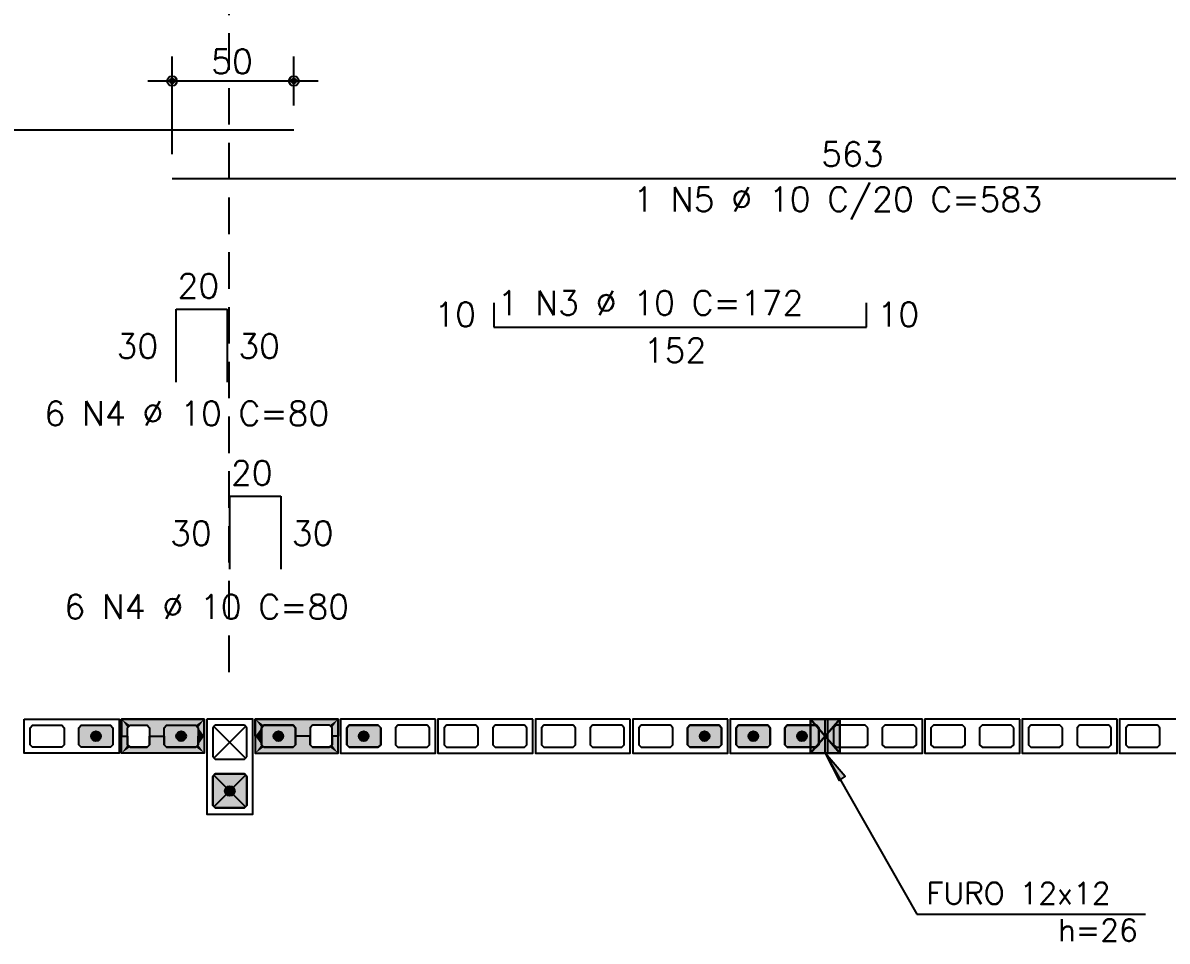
# Model space of a CAD drawing. Extents: x -1 to 122, y -1 to 61.
# Drawn here: x 17.5 to 26.9, y 18.77 to 26.32 of the extents above; entities that cross this region are included whole.
import ezdxf

# ---------------------------------------------------------------- set-up
doc = ezdxf.new("R2010")
doc.units = 0
doc.header["$MEASUREMENT"] = 0
doc.linetypes.add('ESTILO_TQS_0001', pattern=[0.45, 0.3, -0.15])
for name, color, linetype in [('PENA_01', 1, 'CONTINUOUS'), ('PENA_02', 2, 'CONTINUOUS'), ('PENA_03', 3, 'CONTINUOUS'), ('PENA_05', 5, 'CONTINUOUS'), ('PENA_09', 254, 'CONTINUOUS'), ('PENA_11', 252, 'CONTINUOUS'), ('PENA_21', 100, 'CONTINUOUS')]:
    doc.layers.add(name, color=color, linetype=linetype)
doc.styles.get("Standard").update_dxf_attribs({"font": 'ROMANS.SHX'})

msp = doc.modelspace()

# ---------------------------------------------------------------- linework, layer by layer
at = {"layer": 'PENA_01', "linetype": 'ESTILO_TQS_0001'}
msp.add_line((19.19624, 31.635231), (19.19624, 20.976303), dxfattribs=at)
at = {"layer": 'PENA_01', "linetype": 'Continuous'}
for p, q in [((18.729919, 25.242692), (18.729919, 26.043647)), ((19.729882, 25.642702), (19.729882, 26.043647)), ((18.529919, 25.843647), (19.929882, 25.843647)), ((19.333864, 20.538206), (19.073864, 20.278206)), ((19.333864, 20.278206), (19.073864, 20.538206)), ((19.333864, 19.878206), (19.073864, 20.138206)), ((19.333864, 20.138206), (19.073864, 19.878206))]:
    msp.add_line(p, q, dxfattribs=at)
for points in [[(17.563864, 20.528206), (17.583864, 20.548206), (17.823864, 20.548206), (17.843864, 20.528206), (17.843864, 20.388206), (17.823864, 20.368206), (17.583864, 20.368206), (17.563864, 20.388206), (17.563864, 20.528206)], [(17.963864, 20.528206), (17.983864, 20.548206), (18.223864, 20.548206), (18.243864, 20.528206), (18.243864, 20.388206), (18.223864, 20.368206), (17.983864, 20.368206), (17.963864, 20.388206), (17.963864, 20.528206)], [(18.384274, 20.548206), (18.524274, 20.548206), (18.544274, 20.528206), (18.544274, 20.388206), (18.524274, 20.368206), (18.384274, 20.368206), (18.364274, 20.388206), (18.364274, 20.528206), (18.384274, 20.548206)], [(18.684274, 20.548206), (18.924274, 20.548206), (18.944274, 20.528206), (18.944274, 20.388206), (18.924274, 20.368206), (18.684274, 20.368206), (18.664274, 20.388206), (18.664274, 20.528206), (18.684274, 20.548206)], [(19.723453, 20.548206), (19.483453, 20.548206), (19.463453, 20.528206), (19.463453, 20.388206), (19.483453, 20.368206), (19.723453, 20.368206), (19.743453, 20.388206), (19.743453, 20.528206), (19.723453, 20.548206)], [(20.023453, 20.548206), (19.883453, 20.548206), (19.863453, 20.528206), (19.863453, 20.388206), (19.883453, 20.368206), (20.023453, 20.368206), (20.043453, 20.388206), (20.043453, 20.528206), (20.023453, 20.548206)], [(20.443864, 20.528206), (20.423864, 20.548206), (20.183864, 20.548206), (20.163864, 20.528206), (20.163864, 20.388206), (20.183864, 20.368206), (20.423864, 20.368206), (20.443864, 20.388206), (20.443864, 20.528206)], [(20.843864, 20.528206), (20.823864, 20.548206), (20.583864, 20.548206), (20.563864, 20.528206), (20.563864, 20.388206), (20.583864, 20.368206), (20.823864, 20.368206), (20.843864, 20.388206), (20.843864, 20.528206)], [(21.243864, 20.528206), (21.223864, 20.548206), (20.983864, 20.548206), (20.963864, 20.528206), (20.963864, 20.388206), (20.983864, 20.368206), (21.223864, 20.368206), (21.243864, 20.388206), (21.243864, 20.528206)], [(21.643864, 20.528206), (21.623864, 20.548206), (21.383864, 20.548206), (21.363864, 20.528206), (21.363864, 20.388206), (21.383864, 20.368206), (21.623864, 20.368206), (21.643864, 20.388206), (21.643864, 20.528206)], [(22.043864, 20.528206), (22.023864, 20.548206), (21.783864, 20.548206), (21.763864, 20.528206), (21.763864, 20.388206), (21.783864, 20.368206), (22.023864, 20.368206), (22.043864, 20.388206), (22.043864, 20.528206)], [(22.443864, 20.528206), (22.423864, 20.548206), (22.183864, 20.548206), (22.163864, 20.528206), (22.163864, 20.388206), (22.183864, 20.368206), (22.423864, 20.368206), (22.443864, 20.388206), (22.443864, 20.528206)], [(22.843864, 20.528206), (22.823864, 20.548206), (22.583864, 20.548206), (22.563864, 20.528206), (22.563864, 20.388206), (22.583864, 20.368206), (22.823864, 20.368206), (22.843864, 20.388206), (22.843864, 20.528206)], [(23.243864, 20.528206), (23.223864, 20.548206), (22.983864, 20.548206), (22.963864, 20.528206), (22.963864, 20.388206), (22.983864, 20.368206), (23.223864, 20.368206), (23.243864, 20.388206), (23.243864, 20.528206)], [(23.643864, 20.528206), (23.623864, 20.548206), (23.383864, 20.548206), (23.363864, 20.528206), (23.363864, 20.388206), (23.383864, 20.368206), (23.623864, 20.368206), (23.643864, 20.388206), (23.643864, 20.528206)], [(24.043864, 20.528206), (24.023864, 20.548206), (23.783864, 20.548206), (23.763864, 20.528206), (23.763864, 20.388206), (23.783864, 20.368206), (24.023864, 20.368206), (24.043864, 20.388206), (24.043864, 20.528206)], [(24.443864, 20.528206), (24.423864, 20.548206), (24.183864, 20.548206), (24.163864, 20.528206), (24.163864, 20.388206), (24.183864, 20.368206), (24.423864, 20.368206), (24.443864, 20.388206), (24.443864, 20.528206)], [(24.843864, 20.528206), (24.823864, 20.548206), (24.583864, 20.548206), (24.563864, 20.528206), (24.563864, 20.388206), (24.583864, 20.368206), (24.823864, 20.368206), (24.843864, 20.388206), (24.843864, 20.528206)], [(25.243864, 20.528206), (25.223864, 20.548206), (24.983864, 20.548206), (24.963864, 20.528206), (24.963864, 20.388206), (24.983864, 20.368206), (25.223864, 20.368206), (25.243864, 20.388206), (25.243864, 20.528206)], [(25.643864, 20.528206), (25.623864, 20.548206), (25.383864, 20.548206), (25.363864, 20.528206), (25.363864, 20.388206), (25.383864, 20.368206), (25.623864, 20.368206), (25.643864, 20.388206), (25.643864, 20.528206)], [(26.043864, 20.528206), (26.023864, 20.548206), (25.783864, 20.548206), (25.763864, 20.528206), (25.763864, 20.388206), (25.783864, 20.368206), (26.023864, 20.368206), (26.043864, 20.388206), (26.043864, 20.528206)], [(26.443864, 20.528206), (26.423864, 20.548206), (26.183864, 20.548206), (26.163864, 20.528206), (26.163864, 20.388206), (26.183864, 20.368206), (26.423864, 20.368206), (26.443864, 20.388206), (26.443864, 20.528206)], [(26.843864, 20.528206), (26.823864, 20.548206), (26.583864, 20.548206), (26.563864, 20.528206), (26.563864, 20.388206), (26.583864, 20.368206), (26.823864, 20.368206), (26.843864, 20.388206), (26.843864, 20.528206)]]:
    msp.add_lwpolyline(points, dxfattribs=at)
at = {"layer": 'PENA_02', "linetype": 'Continuous'}
for points in [[(17.513864, 20.598206), (18.293864, 20.598206), (18.293864, 20.318206), (17.513864, 20.318206), (17.513864, 20.598206)], [(18.314274, 20.598206), (18.994274, 20.598206), (18.994274, 20.318206), (18.314274, 20.318206), (18.314274, 20.598206)], [(19.013864, 20.598206), (19.013864, 19.818206), (19.393864, 19.818206), (19.393864, 20.598206), (19.013864, 20.598206)], [(20.093453, 20.598206), (19.413453, 20.598206), (19.413453, 20.318206), (20.093453, 20.318206), (20.093453, 20.598206)], [(20.893864, 20.598206), (20.113864, 20.598206), (20.113864, 20.318206), (20.893864, 20.318206), (20.893864, 20.598206)], [(21.693864, 20.598206), (20.913864, 20.598206), (20.913864, 20.318206), (21.693864, 20.318206), (21.693864, 20.598206)], [(22.493864, 20.598206), (21.713864, 20.598206), (21.713864, 20.318206), (22.493864, 20.318206), (22.493864, 20.598206)], [(23.293864, 20.598206), (22.513864, 20.598206), (22.513864, 20.318206), (23.293864, 20.318206), (23.293864, 20.598206)], [(24.093864, 20.598206), (23.313864, 20.598206), (23.313864, 20.318206), (24.093864, 20.318206), (24.093864, 20.598206)], [(24.893864, 20.598206), (24.113864, 20.598206), (24.113864, 20.318206), (24.893864, 20.318206), (24.893864, 20.598206)], [(25.693864, 20.598206), (24.913864, 20.598206), (24.913864, 20.318206), (25.693864, 20.318206), (25.693864, 20.598206)], [(26.493864, 20.598206), (25.713864, 20.598206), (25.713864, 20.318206), (26.493864, 20.318206), (26.493864, 20.598206)], [(27.293864, 20.598206), (26.513864, 20.598206), (26.513864, 20.318206), (27.293864, 20.318206), (27.293864, 20.598206)]]:
    msp.add_lwpolyline(points, dxfattribs=at)
at = {"layer": 'PENA_02', "linetype": 'ESTILO_TQS_0001'}
for points in [[(19.083864, 20.548206), (19.063864, 20.528206), (19.063864, 20.288206), (19.083864, 20.268206), (19.323864, 20.268206), (19.343864, 20.288206), (19.343864, 20.528206), (19.323864, 20.548206), (19.083864, 20.548206)], [(19.083864, 20.148206), (19.063864, 20.128206), (19.063864, 19.888206), (19.083864, 19.868206), (19.323864, 19.868206), (19.343864, 19.888206), (19.343864, 20.128206), (19.323864, 20.148206), (19.083864, 20.148206)]]:
    msp.add_lwpolyline(points, dxfattribs=at)
at = {"layer": 'PENA_02', "linetype": 'Continuous'}
for centre, radius in [((18.729919, 25.843647), 0.04), ((18.729919, 25.843647), 0.02), ((19.729882, 25.843647), 0.04), ((19.729882, 25.843647), 0.02)]:
    msp.add_circle(centre, radius, dxfattribs=at)
at = {"layer": 'PENA_03', "linetype": 'Continuous'}
for p, q in [((19.729882, 25.442702), (19.729882, 25.442702)), ((18.729919, 25.042692), (18.729919, 25.042692)), ((23.974183, 20.598207), (24.214183, 20.318206)), ((24.214183, 20.598207), (23.974183, 20.318204)), ((24.214183, 20.598206), (23.974183, 20.318206)), ((24.214184, 20.317435), (23.974183, 20.598206)), ((23.974822, 20.598206), (24.214822, 20.318205)), ((24.214822, 20.598206), (23.974822, 20.318204)), ((24.094763, 20.317506), (24.848176, 18.995606)), ((24.848176, 18.995606), (26.727563, 18.995606))]:
    msp.add_line(p, q, dxfattribs=at)
for points in [[(23.974183, 20.598206), (24.214183, 20.598206), (24.214184, 20.317435), (23.974184, 20.317435), (23.974183, 20.598206)], [(23.975461, 20.598206), (24.215461, 20.598206), (24.215461, 20.318205), (23.975461, 20.318204), (23.975461, 20.598206)], [(18.243864, 20.388206), (18.223864, 20.368206), (17.983864, 20.368206), (17.963864, 20.388206), (17.963864, 20.528206), (17.983864, 20.548206), (18.223864, 20.548206), (18.243864, 20.528206), (18.243864, 20.388206)], [(18.944274, 20.388206), (18.924274, 20.368206), (18.684274, 20.368206), (18.664274, 20.388206), (18.664274, 20.528206), (18.684274, 20.548206), (18.924274, 20.548206), (18.944274, 20.528206), (18.944274, 20.388206)], [(19.743453, 20.388206), (19.723453, 20.368206), (19.483453, 20.368206), (19.463453, 20.388206), (19.463453, 20.528206), (19.483453, 20.548206), (19.723453, 20.548206), (19.743453, 20.528206), (19.743453, 20.388206)], [(20.443864, 20.388206), (20.423864, 20.368206), (20.183864, 20.368206), (20.163864, 20.388206), (20.163864, 20.528206), (20.183864, 20.548206), (20.423864, 20.548206), (20.443864, 20.528206), (20.443864, 20.388206)], [(23.243864, 20.388206), (23.223864, 20.368206), (22.983864, 20.368206), (22.963864, 20.388206), (22.963864, 20.528206), (22.983864, 20.548206), (23.223864, 20.548206), (23.243864, 20.528206), (23.243864, 20.388206)], [(23.643864, 20.388206), (23.623864, 20.368206), (23.383864, 20.368206), (23.363864, 20.388206), (23.363864, 20.528206), (23.383864, 20.548206), (23.623864, 20.548206), (23.643864, 20.528206), (23.643864, 20.388206)], [(24.043864, 20.388206), (24.023864, 20.368206), (23.783864, 20.368206), (23.763864, 20.388206), (23.763864, 20.528206), (23.783864, 20.548206), (24.023864, 20.548206), (24.043864, 20.528206), (24.043864, 20.388206)], [(24.094763, 20.317506), (24.209427, 20.093446), (24.257926, 20.125859), (24.094763, 20.317506)], [(19.343864, 19.888206), (19.323864, 19.868206), (19.083864, 19.868206), (19.063864, 19.888206), (19.063864, 20.128206), (19.083864, 20.148206), (19.323864, 20.148206), (19.343864, 20.128206), (19.343864, 19.888206)]]:
    msp.add_lwpolyline(points, dxfattribs=at)
for centre in [(18.103864, 20.458206), (18.804274, 20.458206), (19.603453, 20.458206), (20.303864, 20.458206), (23.103864, 20.458206), (23.503864, 20.458206), (23.903864, 20.458206), (19.203864, 20.008206)]:
    msp.add_circle(centre, 0.04, dxfattribs=at)
for points in [[(18.143864, 20.458206), (18.083864, 20.492847), (18.066276, 20.471887)], [(18.143864, 20.458206), (18.11081, 20.497599), (18.083864, 20.492847)], [(18.143864, 20.458206), (18.134505, 20.483918), (18.11081, 20.497599)], [(18.844274, 20.458206), (18.784274, 20.492847), (18.766687, 20.471887)], [(18.844274, 20.458206), (18.81122, 20.497599), (18.784274, 20.492847)], [(18.844274, 20.458206), (18.834916, 20.483918), (18.81122, 20.497599)], [(19.643453, 20.458206), (19.583453, 20.492847), (19.565865, 20.471887)], [(19.643453, 20.458206), (19.610399, 20.497599), (19.583453, 20.492847)], [(19.643453, 20.458206), (19.634095, 20.483918), (19.610399, 20.497599)], [(20.343864, 20.458206), (20.283864, 20.492847), (20.266276, 20.471887)], [(20.343864, 20.458206), (20.31081, 20.497599), (20.283864, 20.492847)], [(20.343864, 20.458206), (20.334505, 20.483918), (20.31081, 20.497599)], [(23.143864, 20.458206), (23.083864, 20.492847), (23.066276, 20.471887)], [(23.143864, 20.458206), (23.11081, 20.497599), (23.083864, 20.492847)], [(23.143864, 20.458206), (23.134505, 20.483918), (23.11081, 20.497599)], [(23.543864, 20.458206), (23.483864, 20.492847), (23.466276, 20.471887)], [(23.543864, 20.458206), (23.51081, 20.497599), (23.483864, 20.492847)], [(23.543864, 20.458206), (23.534505, 20.483918), (23.51081, 20.497599)], [(23.943864, 20.458206), (23.883864, 20.492847), (23.866276, 20.471887)], [(23.943864, 20.458206), (23.91081, 20.497599), (23.883864, 20.492847)], [(23.943864, 20.458206), (23.934505, 20.483918), (23.91081, 20.497599)], [(18.143864, 20.458206), (18.066276, 20.471887), (18.066276, 20.444525)], [(18.143864, 20.458206), (18.066276, 20.444525), (18.083864, 20.423565)], [(18.143864, 20.458206), (18.083864, 20.423565), (18.11081, 20.418814)], [(18.143864, 20.458206), (18.11081, 20.418814), (18.134505, 20.432495)], [(18.143864, 20.458206), (18.134505, 20.432495), (18.143864, 20.458206)], [(18.844274, 20.458206), (18.766687, 20.471887), (18.766687, 20.444525)], [(18.844274, 20.458206), (18.766687, 20.444525), (18.784274, 20.423565)], [(18.844274, 20.458206), (18.784274, 20.423565), (18.81122, 20.418814)], [(18.844274, 20.458206), (18.81122, 20.418814), (18.834916, 20.432495)], [(18.844274, 20.458206), (18.834916, 20.432495), (18.844274, 20.458206)], [(19.643453, 20.458206), (19.565865, 20.471887), (19.565865, 20.444525)], [(19.643453, 20.458206), (19.565865, 20.444525), (19.583453, 20.423565)], [(19.643453, 20.458206), (19.583453, 20.423565), (19.610399, 20.418814)], [(19.643453, 20.458206), (19.610399, 20.418814), (19.634095, 20.432495)], [(19.643453, 20.458206), (19.634095, 20.432495), (19.643453, 20.458206)], [(20.343864, 20.458206), (20.266276, 20.471887), (20.266276, 20.444525)], [(20.343864, 20.458206), (20.266276, 20.444525), (20.283864, 20.423565)], [(20.343864, 20.458206), (20.283864, 20.423565), (20.31081, 20.418814)], [(20.343864, 20.458206), (20.31081, 20.418814), (20.334505, 20.432495)], [(20.343864, 20.458206), (20.334505, 20.432495), (20.343864, 20.458206)], [(23.143864, 20.458206), (23.066276, 20.471887), (23.066276, 20.444525)], [(23.143864, 20.458206), (23.066276, 20.444525), (23.083864, 20.423565)], [(23.143864, 20.458206), (23.083864, 20.423565), (23.11081, 20.418814)], [(23.143864, 20.458206), (23.11081, 20.418814), (23.134505, 20.432495)], [(23.143864, 20.458206), (23.134505, 20.432495), (23.143864, 20.458206)], [(23.543864, 20.458206), (23.466276, 20.471887), (23.466276, 20.444525)], [(23.543864, 20.458206), (23.466276, 20.444525), (23.483864, 20.423565)], [(23.543864, 20.458206), (23.483864, 20.423565), (23.51081, 20.418814)], [(23.543864, 20.458206), (23.51081, 20.418814), (23.534505, 20.432495)], [(23.543864, 20.458206), (23.534505, 20.432495), (23.543864, 20.458206)], [(23.943864, 20.458206), (23.866276, 20.471887), (23.866276, 20.444525)], [(23.943864, 20.458206), (23.866276, 20.444525), (23.883864, 20.423565)], [(23.943864, 20.458206), (23.883864, 20.423565), (23.91081, 20.418814)], [(23.943864, 20.458206), (23.91081, 20.418814), (23.934505, 20.432495)], [(23.943864, 20.458206), (23.934505, 20.432495), (23.943864, 20.458206)], [(24.094763, 20.317506), (24.209427, 20.093446), (24.257926, 20.125859)], [(24.094763, 20.317506), (24.257926, 20.125859), (24.094763, 20.317506)], [(19.243864, 20.008206), (19.183864, 20.042847), (19.166276, 20.021887)], [(19.243864, 20.008206), (19.21081, 20.047599), (19.183864, 20.042847)], [(19.243864, 20.008206), (19.234505, 20.033918), (19.21081, 20.047599)], [(19.243864, 20.008206), (19.166276, 20.021887), (19.166276, 19.994525)], [(19.243864, 20.008206), (19.166276, 19.994525), (19.183864, 19.973565)], [(19.243864, 20.008206), (19.183864, 19.973565), (19.21081, 19.968814)], [(19.243864, 20.008206), (19.21081, 19.968814), (19.234505, 19.982495)], [(19.243864, 20.008206), (19.234505, 19.982495), (19.243864, 20.008206)]]:
    msp.add_solid(points, dxfattribs=at)
at = {"layer": 'PENA_05', "linetype": 'Continuous'}
for p, q in [((8.464894, 25.442277), (19.729882, 25.442702)), ((18.729919, 25.042692), (29.993864, 25.042692)), ((21.373864, 24.019739), (21.373864, 23.819739)), ((24.433864, 23.819739), (24.433864, 24.019739)), ((18.763429, 23.369121), (18.763429, 23.969121)), ((18.763429, 23.969121), (19.183429, 23.969121)), ((19.183429, 23.969121), (19.183429, 23.369121)), ((21.373864, 23.819739), (24.433864, 23.819739)), ((19.202656, 21.831828), (19.202656, 22.431828)), ((19.202656, 22.431828), (19.622656, 22.431828)), ((19.622656, 22.431828), (19.622656, 21.831828))]:
    msp.add_line(p, q, dxfattribs=at)
at = {"layer": 'PENA_09', "linetype": 'Continuous'}
for points in [[(24.094018, 20.458014), (24.214183, 20.598206), (23.974183, 20.598206), (24.094018, 20.458014)], [(23.974184, 20.318207), (24.094018, 20.458014), (23.974183, 20.598206), (23.974184, 20.318207)], [(24.214184, 20.317435), (24.214183, 20.598206), (24.094018, 20.458014), (24.214184, 20.317435)], [(24.094018, 20.458014), (23.974184, 20.318207), (23.974184, 20.317435), (24.214184, 20.317435), (24.094018, 20.458014)]]:
    msp.add_lwpolyline(points, dxfattribs=at)
for points in [[(24.094018, 20.458014), (24.214183, 20.598206), (23.974183, 20.598206)], [(24.094018, 20.458014), (23.974183, 20.598206), (24.094018, 20.458014)], [(23.974184, 20.318207), (24.094018, 20.458014), (23.974183, 20.598206)], [(23.974184, 20.318207), (23.974183, 20.598206), (23.974184, 20.318207)], [(24.214184, 20.317435), (24.214183, 20.598206), (24.094018, 20.458014)], [(24.094018, 20.458014), (23.974184, 20.318207), (23.974184, 20.318207)], [(24.094018, 20.458014), (23.974184, 20.318207), (24.214184, 20.317435)], [(24.214184, 20.317435), (24.094018, 20.458014), (24.214184, 20.317435)], [(24.094018, 20.458014), (24.214184, 20.317435), (24.094018, 20.458014)]]:
    msp.add_solid(points, dxfattribs=at)
at = {"layer": 'PENA_11', "linetype": 'Continuous'}
for points in [[(18.243864, 20.388206), (17.963864, 20.528206), (17.983864, 20.548206)], [(18.243864, 20.388206), (17.963864, 20.388206), (17.963864, 20.528206)], [(18.243864, 20.388206), (17.983864, 20.548206), (18.223864, 20.548206)], [(18.243864, 20.388206), (18.223864, 20.548206), (18.243864, 20.528206)], [(18.243864, 20.388206), (18.243864, 20.528206), (18.243864, 20.388206)], [(18.944274, 20.388206), (18.664274, 20.528206), (18.684274, 20.548206)], [(18.944274, 20.388206), (18.664274, 20.388206), (18.664274, 20.528206)], [(18.944274, 20.388206), (18.684274, 20.548206), (18.924274, 20.548206)], [(18.944274, 20.388206), (18.924274, 20.548206), (18.944274, 20.528206)], [(18.944274, 20.388206), (18.944274, 20.528206), (18.944274, 20.388206)], [(19.743453, 20.388206), (19.463453, 20.528206), (19.483453, 20.548206)], [(19.743453, 20.388206), (19.463453, 20.388206), (19.463453, 20.528206)], [(19.743453, 20.388206), (19.483453, 20.548206), (19.723453, 20.548206)], [(19.743453, 20.388206), (19.723453, 20.548206), (19.743453, 20.528206)], [(19.743453, 20.388206), (19.743453, 20.528206), (19.743453, 20.388206)], [(20.443864, 20.388206), (20.163864, 20.528206), (20.183864, 20.548206)], [(20.443864, 20.388206), (20.163864, 20.388206), (20.163864, 20.528206)], [(20.443864, 20.388206), (20.183864, 20.548206), (20.423864, 20.548206)], [(20.443864, 20.388206), (20.423864, 20.548206), (20.443864, 20.528206)], [(20.443864, 20.388206), (20.443864, 20.528206), (20.443864, 20.388206)], [(23.243864, 20.388206), (22.963864, 20.528206), (22.983864, 20.548206)], [(23.243864, 20.388206), (22.963864, 20.388206), (22.963864, 20.528206)], [(23.243864, 20.388206), (22.983864, 20.548206), (23.223864, 20.548206)], [(23.243864, 20.388206), (23.223864, 20.548206), (23.243864, 20.528206)], [(23.243864, 20.388206), (23.243864, 20.528206), (23.243864, 20.388206)], [(23.643864, 20.388206), (23.363864, 20.528206), (23.383864, 20.548206)], [(23.643864, 20.388206), (23.363864, 20.388206), (23.363864, 20.528206)], [(23.643864, 20.388206), (23.383864, 20.548206), (23.623864, 20.548206)], [(23.643864, 20.388206), (23.623864, 20.548206), (23.643864, 20.528206)], [(23.643864, 20.388206), (23.643864, 20.528206), (23.643864, 20.388206)], [(24.043864, 20.388206), (23.763864, 20.528206), (23.783864, 20.548206)], [(24.043864, 20.388206), (23.763864, 20.388206), (23.763864, 20.528206)], [(24.043864, 20.388206), (23.783864, 20.548206), (24.023864, 20.548206)], [(24.043864, 20.388206), (24.023864, 20.548206), (24.043864, 20.528206)], [(24.043864, 20.388206), (24.043864, 20.528206), (24.043864, 20.388206)], [(18.243864, 20.388206), (17.983864, 20.368206), (17.963864, 20.388206)], [(18.243864, 20.388206), (18.223864, 20.368206), (17.983864, 20.368206)], [(18.944274, 20.388206), (18.684274, 20.368206), (18.664274, 20.388206)], [(18.944274, 20.388206), (18.924274, 20.368206), (18.684274, 20.368206)], [(19.743453, 20.388206), (19.483453, 20.368206), (19.463453, 20.388206)], [(19.743453, 20.388206), (19.723453, 20.368206), (19.483453, 20.368206)], [(20.443864, 20.388206), (20.183864, 20.368206), (20.163864, 20.388206)], [(20.443864, 20.388206), (20.423864, 20.368206), (20.183864, 20.368206)], [(23.243864, 20.388206), (22.983864, 20.368206), (22.963864, 20.388206)], [(23.243864, 20.388206), (23.223864, 20.368206), (22.983864, 20.368206)], [(23.643864, 20.388206), (23.383864, 20.368206), (23.363864, 20.388206)], [(23.643864, 20.388206), (23.623864, 20.368206), (23.383864, 20.368206)], [(24.043864, 20.388206), (23.783864, 20.368206), (23.763864, 20.388206)], [(24.043864, 20.388206), (24.023864, 20.368206), (23.783864, 20.368206)], [(19.343864, 19.888206), (19.063864, 20.128206), (19.083864, 20.148206)], [(19.343864, 19.888206), (19.063864, 19.888206), (19.063864, 20.128206)], [(19.343864, 19.888206), (19.083864, 20.148206), (19.323864, 20.148206)], [(19.343864, 19.888206), (19.323864, 20.148206), (19.343864, 20.128206)], [(19.343864, 19.888206), (19.343864, 20.128206), (19.343864, 19.888206)], [(19.343864, 19.888206), (19.083864, 19.868206), (19.063864, 19.888206)], [(19.343864, 19.888206), (19.323864, 19.868206), (19.083864, 19.868206)]]:
    msp.add_solid(points, dxfattribs=at)
at = {"layer": 'PENA_21', "linetype": 'Continuous'}
for points in [[(18.314274, 20.458206), (18.364274, 20.458206), (18.364274, 20.528206), (18.384274, 20.548206), (18.524274, 20.548206), (18.544274, 20.528206), (18.544274, 20.458206), (18.664274, 20.458206), (18.664274, 20.528206), (18.684274, 20.548206), (18.924274, 20.548206), (18.944274, 20.528206), (18.944274, 20.458206), (18.994274, 20.458206), (18.994274, 20.598206), (18.314274, 20.598206), (18.314274, 20.458206)], [(20.093453, 20.458206), (20.043453, 20.458206), (20.043453, 20.528206), (20.023453, 20.548206), (19.883453, 20.548206), (19.863453, 20.528206), (19.863453, 20.458206), (19.743453, 20.458206), (19.743453, 20.528206), (19.723453, 20.548206), (19.483453, 20.548206), (19.463453, 20.528206), (19.463453, 20.458206), (19.413453, 20.458206), (19.413453, 20.598206), (20.093453, 20.598206), (20.093453, 20.458206)], [(18.314274, 20.458206), (18.364274, 20.458206), (18.364274, 20.388206), (18.384274, 20.368206), (18.524274, 20.368206), (18.544274, 20.388206), (18.544274, 20.458206), (18.664274, 20.458206), (18.664274, 20.388206), (18.684274, 20.368206), (18.924274, 20.368206), (18.944274, 20.388206), (18.944274, 20.458206), (18.994274, 20.458206), (18.994274, 20.318206), (18.314274, 20.318206), (18.314274, 20.458206)], [(20.093453, 20.458206), (20.043453, 20.458206), (20.043453, 20.388206), (20.023453, 20.368206), (19.883453, 20.368206), (19.863453, 20.388206), (19.863453, 20.458206), (19.743453, 20.458206), (19.743453, 20.388206), (19.723453, 20.368206), (19.483453, 20.368206), (19.463453, 20.388206), (19.463453, 20.458206), (19.413453, 20.458206), (19.413453, 20.318206), (20.093453, 20.318206), (20.093453, 20.458206)]]:
    msp.add_lwpolyline(points, dxfattribs=at)
for points in [[(18.994274, 20.598206), (18.314274, 20.598206), (18.384274, 20.548206)], [(18.314274, 20.598206), (18.314274, 20.458206), (18.364274, 20.458206)], [(18.314274, 20.598206), (18.364274, 20.458206), (18.364274, 20.528206)], [(18.314274, 20.598206), (18.364274, 20.528206), (18.384274, 20.548206)], [(18.994274, 20.598206), (18.384274, 20.548206), (18.524274, 20.548206)], [(18.994274, 20.598206), (18.524274, 20.548206), (18.544274, 20.528206)], [(18.994274, 20.598206), (18.544274, 20.528206), (18.684274, 20.548206)], [(18.994274, 20.598206), (18.684274, 20.548206), (18.924274, 20.548206)], [(18.994274, 20.598206), (18.924274, 20.548206), (18.944274, 20.528206)], [(18.994274, 20.598206), (18.944274, 20.528206), (18.994274, 20.458206)], [(20.093453, 20.598206), (19.483453, 20.548206), (19.413453, 20.598206)], [(19.483453, 20.548206), (19.463453, 20.528206), (19.413453, 20.598206)], [(19.413453, 20.598206), (19.463453, 20.528206), (19.413453, 20.458206)], [(19.723453, 20.548206), (19.483453, 20.548206), (20.093453, 20.598206)], [(19.743453, 20.528206), (19.723453, 20.548206), (20.093453, 20.598206)], [(20.093453, 20.598206), (19.883453, 20.548206), (19.743453, 20.528206)], [(20.093453, 20.598206), (20.023453, 20.548206), (19.883453, 20.548206)], [(20.093453, 20.598206), (20.043453, 20.528206), (20.023453, 20.548206)], [(20.093453, 20.598206), (20.093453, 20.458206), (20.043453, 20.458206)], [(20.093453, 20.598206), (20.043453, 20.458206), (20.043453, 20.528206)], [(18.544274, 20.528206), (18.664274, 20.528206), (18.684274, 20.548206)], [(18.544274, 20.528206), (18.544274, 20.458206), (18.664274, 20.458206)], [(18.544274, 20.528206), (18.664274, 20.458206), (18.664274, 20.528206)], [(18.994274, 20.458206), (18.944274, 20.528206), (18.944274, 20.458206)], [(19.463453, 20.528206), (19.463453, 20.458206), (19.413453, 20.458206)], [(19.743453, 20.458206), (19.743453, 20.528206), (19.883453, 20.548206)], [(19.743453, 20.458206), (19.883453, 20.548206), (19.863453, 20.528206)], [(19.743453, 20.458206), (19.863453, 20.528206), (19.863453, 20.458206)], [(18.314274, 20.318206), (18.314274, 20.458206), (18.364274, 20.458206)], [(18.314274, 20.318206), (18.364274, 20.458206), (18.364274, 20.388206)], [(18.544274, 20.388206), (18.544274, 20.458206), (18.664274, 20.458206)], [(18.544274, 20.388206), (18.664274, 20.458206), (18.664274, 20.388206)], [(18.994274, 20.318206), (18.944274, 20.388206), (18.994274, 20.458206)], [(18.994274, 20.458206), (18.944274, 20.388206), (18.944274, 20.458206)], [(19.413453, 20.318206), (19.463453, 20.388206), (19.413453, 20.458206)], [(19.463453, 20.388206), (19.463453, 20.458206), (19.413453, 20.458206)], [(19.743453, 20.458206), (19.743453, 20.388206), (19.883453, 20.368206)], [(19.743453, 20.458206), (19.883453, 20.368206), (19.863453, 20.388206)], [(19.743453, 20.458206), (19.863453, 20.388206), (19.863453, 20.458206)], [(20.093453, 20.318206), (20.093453, 20.458206), (20.043453, 20.458206)], [(20.093453, 20.318206), (20.043453, 20.458206), (20.043453, 20.388206)], [(18.314274, 20.318206), (18.364274, 20.388206), (18.384274, 20.368206)], [(18.994274, 20.318206), (18.314274, 20.318206), (18.384274, 20.368206)], [(18.994274, 20.318206), (18.384274, 20.368206), (18.524274, 20.368206)], [(18.994274, 20.318206), (18.524274, 20.368206), (18.544274, 20.388206)], [(18.994274, 20.318206), (18.544274, 20.388206), (18.684274, 20.368206)], [(18.544274, 20.388206), (18.664274, 20.388206), (18.684274, 20.368206)], [(18.994274, 20.318206), (18.684274, 20.368206), (18.924274, 20.368206)], [(18.994274, 20.318206), (18.924274, 20.368206), (18.944274, 20.388206)], [(19.483453, 20.368206), (19.463453, 20.388206), (19.413453, 20.318206)], [(20.093453, 20.318206), (19.483453, 20.368206), (19.413453, 20.318206)], [(19.723453, 20.368206), (19.483453, 20.368206), (20.093453, 20.318206)], [(19.743453, 20.388206), (19.723453, 20.368206), (20.093453, 20.318206)], [(20.093453, 20.318206), (19.883453, 20.368206), (19.743453, 20.388206)], [(20.093453, 20.318206), (20.023453, 20.368206), (19.883453, 20.368206)], [(20.093453, 20.318206), (20.043453, 20.388206), (20.023453, 20.368206)]]:
    msp.add_solid(points, dxfattribs=at)

# ---------------------------------------------------------------- texts
at = {"layer": 'PENA_03', "linetype": 'Continuous'}
for s, height, p in [('50', 0.2, (19.049901, 25.903647)), ('563', 0.2, (24.061891, 25.142692)), ('1 N5 %%c 10 C/20 C=583', 0.2, (22.517276, 24.771899)), ('20', 0.2, (18.773429, 24.059121)), ('1 N3 %%c 10 C=172', 0.2, (21.403864, 23.919739)), ('10', 0.2, (20.883864, 23.824739)), ('10', 0.2, (24.523864, 23.824739)), ('30', 0.2, (18.273429, 23.564121)), ('30', 0.2, (19.273429, 23.564121)), ('152', 0.2, (22.603864, 23.529739)), ('6 N4 %%c 10 C=80', 0.2, (17.681008, 23.010975)), ('20', 0.2, (19.212656, 22.521828)), ('30', 0.2, (18.712656, 22.026828)), ('30', 0.2, (19.712656, 22.026828)), ('6 N4 %%c 10 C=80', 0.2, (17.843987, 21.421633)), ('FURO 12x12', 0.18, (24.927707, 19.076384)), ('h=26', 0.18, (26.007265, 18.773944))]:
    msp.add_text(s, height=height, dxfattribs=at).set_placement(p)

doc.saveas('drawing.dxf')
